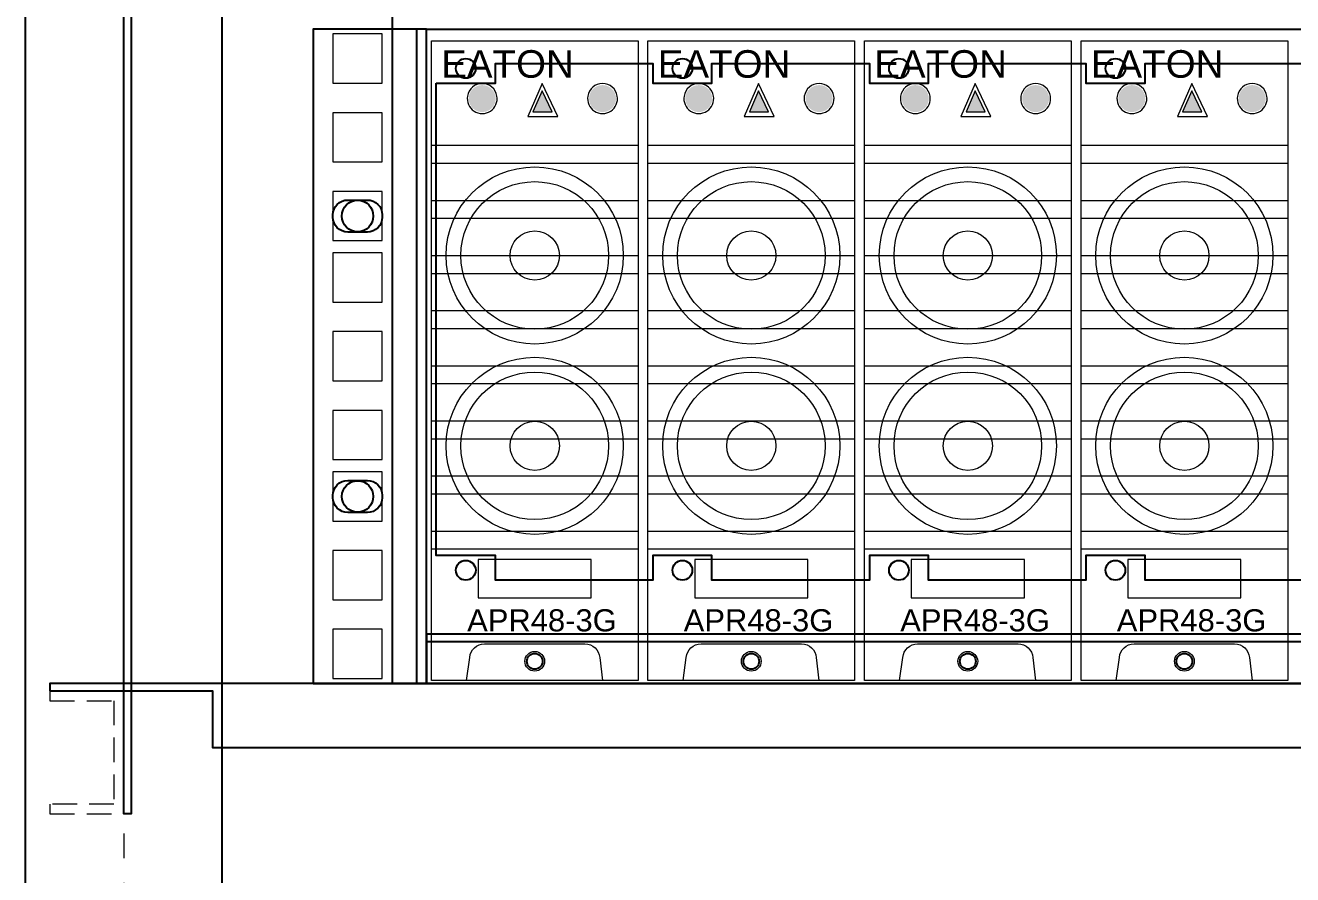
# Model space of a CAD drawing. Header units: millimetres. Extents: x 9130 to 9550, y -18883 to -17651.
# Drawn here: x 9220.26 to 9246.01, y -18765.25 to -18747.99 of the extents above; entities that cross this region are included whole.
import ezdxf

# ---------------------------------------------------------------- set-up
doc = ezdxf.new("R2010")
doc.units = ezdxf.units.MM
for name, pattern in [('AUSGEZOGEN', [0]), ('DASHED', [0.75, 0.5, -0.25]), ('EPL_DASH', [1, 0.5, -0.5])]:
    doc.linetypes.add(name, pattern=pattern)
for name, color, linetype in [('00 uvodnice', 82, 'Continuous'), ('01-KOSTUR ORMARA', 7, 'Continuous'), ('02-MODULI', 7, 'Continuous'), ('4', 7, 'Continuous'), ('DIMENS', 4, 'Continuous'), ('ELEKTRO', 5, 'Continuous'), ('LINIJE D', 160, 'Continuous')]:
    doc.layers.add(name, color=color, linetype=linetype)
doc.layers.add('06-BATERIJA', color=1, linetype='Continuous', lineweight=0)
doc.styles.add('ATRIBUT', font='arial.ttf', dxfattribs={"height": 2.8})

# ---------------------------------------------------------------- blocks, each defined once
blk = doc.blocks.new('m-apr 48v 3g')
at = {"layer": '06-BATERIJA', "linetype": 'Continuous', "lineweight": 15}
blk.add_hatch(color=0, dxfattribs=at).paths.add_polyline_path([(2.063, 11.555), (2.453, 11.555), (2.25, 11.982)])
at = {"layer": 'LINIJE D', "linetype": 'Continuous', "lineweight": 15}
for points in [[(1.303, 11.873, 0.846263), (0.763, 11.873, 1.181666)], [(3.748, 11.873, 0.846263), (3.208, 11.873, 1.181666)]]:
    blk.add_hatch(color=0, dxfattribs=at).paths.add_polyline_path(points)
at = {"layer": '02-MODULI', "color": 0, "linetype": 'Continuous', "lineweight": 15}
for centre, radius in [((2.1, 8.639), 1.8), ((2.1, 8.639), 1.5), ((2.1, 8.639), 0.5), ((2.1, 4.77), 1.8), ((2.1, 4.77), 1.5), ((2.1, 4.77), 0.5)]:
    blk.add_circle(centre, radius, dxfattribs=at)
at = {"layer": '02-MODULI', "linetype": 'Continuous', "lineweight": 15}
blk.add_circle((2.1, 0.391), 0.2, dxfattribs=at)
at = {"layer": '06-BATERIJA', "color": 0, "linetype": 'Continuous', "lineweight": 15}
for points in [[(0, 0), (0, 13), (4.2, 13), (4.2, 0), (0, 0)], [(1.958, 11.464), (2.567, 11.464), (2.25, 12.132), (1.958, 11.464)], [(2.063, 11.555), (2.453, 11.555), (2.25, 11.982), (2.063, 11.555)], [(0, 10.879), (4.2, 10.879)], [(0, 10.514), (4.2, 10.514)], [(0, 9.759), (4.2, 9.759)], [(0, 9.394), (4.2, 9.394)], [(0, 8.639), (4.2, 8.639)], [(0, 8.274), (4.2, 8.274)], [(0, 7.519), (4.2, 7.519)], [(0, 7.154), (4.2, 7.154)], [(0, 6.399), (4.2, 6.399)], [(0, 6.034), (4.2, 6.034)], [(0, 5.279), (4.2, 5.279)], [(0, 4.914), (4.2, 4.914)], [(0, 4.159), (4.2, 4.159)], [(0, 3.794), (4.2, 3.794)], [(0, 3.039), (4.2, 3.039)], [(0, 2.674), (4.2, 2.674)], [(0.95, 1.68), (3.25, 1.68), (3.25, 2.462), (0.95, 2.462), (0.95, 1.68)]]:
    blk.add_lwpolyline(points, dxfattribs=at)
blk.add_lwpolyline([(0.715, 0), (0.78, 0.47, -0.391943), (1.079, 0.747), (3.121, 0.747, -0.395308), (3.42, 0.467), (3.475, 0)], format="xyb", dxfattribs=at)
at = {"layer": 'ELEKTRO', "color": 0, "linetype": 'Continuous', "lineweight": 15}
for points in [[(0.733, 11.878, 1.181666), (1.333, 11.878, 0.846263), (0.733, 11.878, 0.08327)], [(3.178, 11.878, 1.181666), (3.778, 11.878, 0.846263), (3.178, 11.878, 0.08327)]]:
    blk.add_lwpolyline(points, format="xyb", dxfattribs=at)
at = {"layer": 'ELEKTRO', "color": 0, "linetype": 'Continuous', "lineweight": 15, "style": 'ATRIBUT'}
for s, height, p in [('EATON', 0.56, (0.199, 12.251)), ('APR48-3G', 0.45, (0.727, 0.999))]:
    blk.add_text(s, height=height, dxfattribs=at).set_placement(p)

msp = doc.modelspace()

# ---------------------------------------------------------------- linework, layer by layer
at = {"color": 5}
msp.add_lwpolyline([(9220.2587, -18618.4114), (9280.2587, -18618.4114), (9280.2587, -18823.4114), (9276.2587, -18823.4114), (9276.2587, -18820.9114), (9224.2587, -18820.9114), (9224.2587, -18823.4114), (9220.2587, -18823.4114), (9220.2587, -18618.4114)], dxfattribs=at)
at = {"color": 5, "linetype": 'EPL_DASH', "lineweight": 15}
msp.add_lwpolyline([(9220.2587, -18816.9114), (9220.2587, -18622.4114), (9222.2587, -18622.4114), (9222.2587, -18816.9114)], close=True, dxfattribs=at)
at = {"color": 1}
for points in [[(9222.4087, -18720.9114), (9222.4087, -18764.0114), (9222.2587, -18764.0114), (9222.2587, -18720.9114), (9227.7087, -18720.9114), (9227.7087, -18761.3614), (9222.4087, -18761.3614)], [(9228.2087, -18748.0614), (9228.2087, -18761.3614), (9228.4087, -18761.3614), (9228.4087, -18748.0614), (9226.1087, -18748.0614), (9226.1087, -18761.3614), (9228.4087, -18761.3614)]]:
    msp.add_lwpolyline(points, dxfattribs=at)
at = {"color": 6}
for points in [[(9228.6087, -18749.1614), (9229.8087, -18749.1614), (9229.8087, -18748.7614), (9233.0087, -18748.7614), (9233.0087, -18749.1614), (9234.2087, -18749.1614), (9234.2087, -18748.7614), (9237.4087, -18748.7614), (9237.4087, -18749.1614), (9238.6087, -18749.1614), (9238.6087, -18748.7614), (9241.8087, -18748.7614), (9241.8087, -18749.1614), (9243.0087, -18749.1614), (9243.0087, -18748.7614), (9246.2087, -18748.7614)], [(9246.2087, -18759.2614), (9243.0087, -18759.2614), (9243.0087, -18758.7614), (9241.8087, -18758.7614), (9241.8087, -18759.2614), (9238.6087, -18759.2614), (9238.6087, -18758.7614), (9237.4087, -18758.7614), (9237.4087, -18759.2614), (9234.2087, -18759.2614), (9234.2087, -18758.7614), (9233.0087, -18758.7614), (9233.0087, -18759.2614), (9229.8087, -18759.2614), (9229.8087, -18758.7614), (9228.6087, -18758.7614), (9228.6087, -18749.1614)]]:
    msp.add_lwpolyline(points, dxfattribs=at)
at = {"layer": '00 uvodnice', "color": 1, "linetype": 'Continuous'}
msp.add_lwpolyline([(9220.7587, -18761.5114), (9224.0587, -18761.5114), (9224.0587, -18762.6614), (9276.4587, -18762.6614), (9276.4587, -18761.5114), (9279.7587, -18761.5114), (9279.7587, -18761.3614), (9220.7587, -18761.3614), (9220.7587, -18761.5114)], dxfattribs=at)
at = {"layer": '01-KOSTUR ORMARA', "color": 5}
msp.add_lwpolyline([(9224.2587, -18622.4114), (9276.2587, -18622.4114), (9276.2587, -18816.9114), (9224.2587, -18816.9114)], close=True, dxfattribs=at)
at = {"layer": '01-KOSTUR ORMARA', "color": 3, "linetype": 'AUSGEZOGEN', "lineweight": 15}
for points in [[(9227.5087, -18748.1614), (9226.5087, -18748.1614), (9226.5087, -18749.1614), (9227.5087, -18749.1614)], [(9227.5087, -18749.7614), (9226.5087, -18749.7614), (9226.5087, -18750.7614), (9227.5087, -18750.7614)], [(9227.5087, -18751.3614), (9226.5087, -18751.3614), (9226.5087, -18752.3614), (9227.5087, -18752.3614)], [(9227.5087, -18752.6114), (9226.5087, -18752.6114), (9226.5087, -18753.6114), (9227.5087, -18753.6114)], [(9227.5087, -18754.2114), (9226.5087, -18754.2114), (9226.5087, -18755.2114), (9227.5087, -18755.2114)], [(9227.5087, -18755.8114), (9226.5087, -18755.8114), (9226.5087, -18756.8114), (9227.5087, -18756.8114)], [(9227.5087, -18757.0614), (9226.5087, -18757.0614), (9226.5087, -18758.0614), (9227.5087, -18758.0614)], [(9227.5087, -18758.6614), (9226.5087, -18758.6614), (9226.5087, -18759.6614), (9227.5087, -18759.6614)], [(9227.5087, -18760.2614), (9226.5087, -18760.2614), (9226.5087, -18761.2614), (9227.5087, -18761.2614)]]:
    msp.add_lwpolyline(points, close=True, dxfattribs=at)
at = {"layer": '01-KOSTUR ORMARA', "color": 253, "linetype": 'DASHED', "lineweight": 15}
msp.add_lwpolyline([(9222.2587, -18764.0114), (9222.2587, -18761.5114), (9220.7587, -18761.5114), (9220.7587, -18761.7114), (9222.0587, -18761.7114), (9222.0587, -18763.8114), (9220.7587, -18763.8114), (9220.7587, -18764.0114)], close=True, dxfattribs=at)
at = {"layer": '02-MODULI', "color": 3}
msp.add_lwpolyline([(9247.4087, -18760.3614), (9228.4087, -18760.3614), (9228.4087, -18748.0614), (9272.1087, -18748.0614)], dxfattribs=at)
at = {"layer": '02-MODULI', "color": 1}
for points in [[(9270.5087, -18761.3614), (9272.1087, -18761.3614), (9272.1087, -18760.3614), (9228.4087, -18760.3614), (9228.4087, -18761.3614), (9272.1087, -18761.3614)], [(9228.4087, -18760.5114), (9271.9587, -18760.5114)]]:
    msp.add_lwpolyline(points, dxfattribs=at)
for centre, radius in [((9227.0087, -18751.8614), 0.32), ((9227.0087, -18757.5614), 0.32), ((9230.6087, -18760.9114), 0.16), ((9235.0087, -18760.9114), 0.16), ((9239.4087, -18760.9114), 0.16), ((9243.8087, -18760.9114), 0.16)]:
    msp.add_circle(centre, radius, dxfattribs=at)
at = {"layer": '4', "color": 254}
for points in [[(9227.0087, -18751.5364), (9227.2087, -18751.5364, -0.4142136), (9227.5087, -18751.8364), (9227.5087, -18751.8864, -0.4142136), (9227.2087, -18752.1864), (9226.8087, -18752.1864, -0.4142136), (9226.5087, -18751.8864), (9226.5087, -18751.8364, -0.4142136), (9226.8087, -18751.5364), (9227.0087, -18751.5364)], [(9227.0087, -18757.2364), (9227.2087, -18757.2364, -0.4142136), (9227.5087, -18757.5364), (9227.5087, -18757.5864, -0.4142136), (9227.2087, -18757.8864), (9226.8087, -18757.8864, -0.4142136), (9226.5087, -18757.5864), (9226.5087, -18757.5364, -0.4142136), (9226.8087, -18757.2364), (9227.0087, -18757.2364)]]:
    msp.add_lwpolyline(points, format="xyb", dxfattribs=at)
at = {"layer": 'DIMENS', "color": 6}
msp.add_lwpolyline([(9228.4087, -18748.0614), (9272.1087, -18748.0614), (9272.1087, -18760.3614), (9228.4087, -18760.3614)], close=True, dxfattribs=at)
for centre in [(9229.2087, -18748.8614), (9233.6087, -18748.8614), (9238.0087, -18748.8614), (9242.4087, -18748.8614), (9229.2087, -18759.0614), (9233.6087, -18759.0614), (9238.0087, -18759.0614), (9242.4087, -18759.0614)]:
    msp.add_circle(centre, 0.2, dxfattribs=at)

# ---------------------------------------------------------------- block references
at = {"layer": '02-MODULI', "color": 3}
for p in [(9228.5087, -18761.3022), (9232.9087, -18761.3022), (9237.3087, -18761.3022), (9241.7087, -18761.3022)]:
    msp.add_blockref('m-apr 48v 3g', p, dxfattribs=at)

doc.saveas('drawing.dxf')
